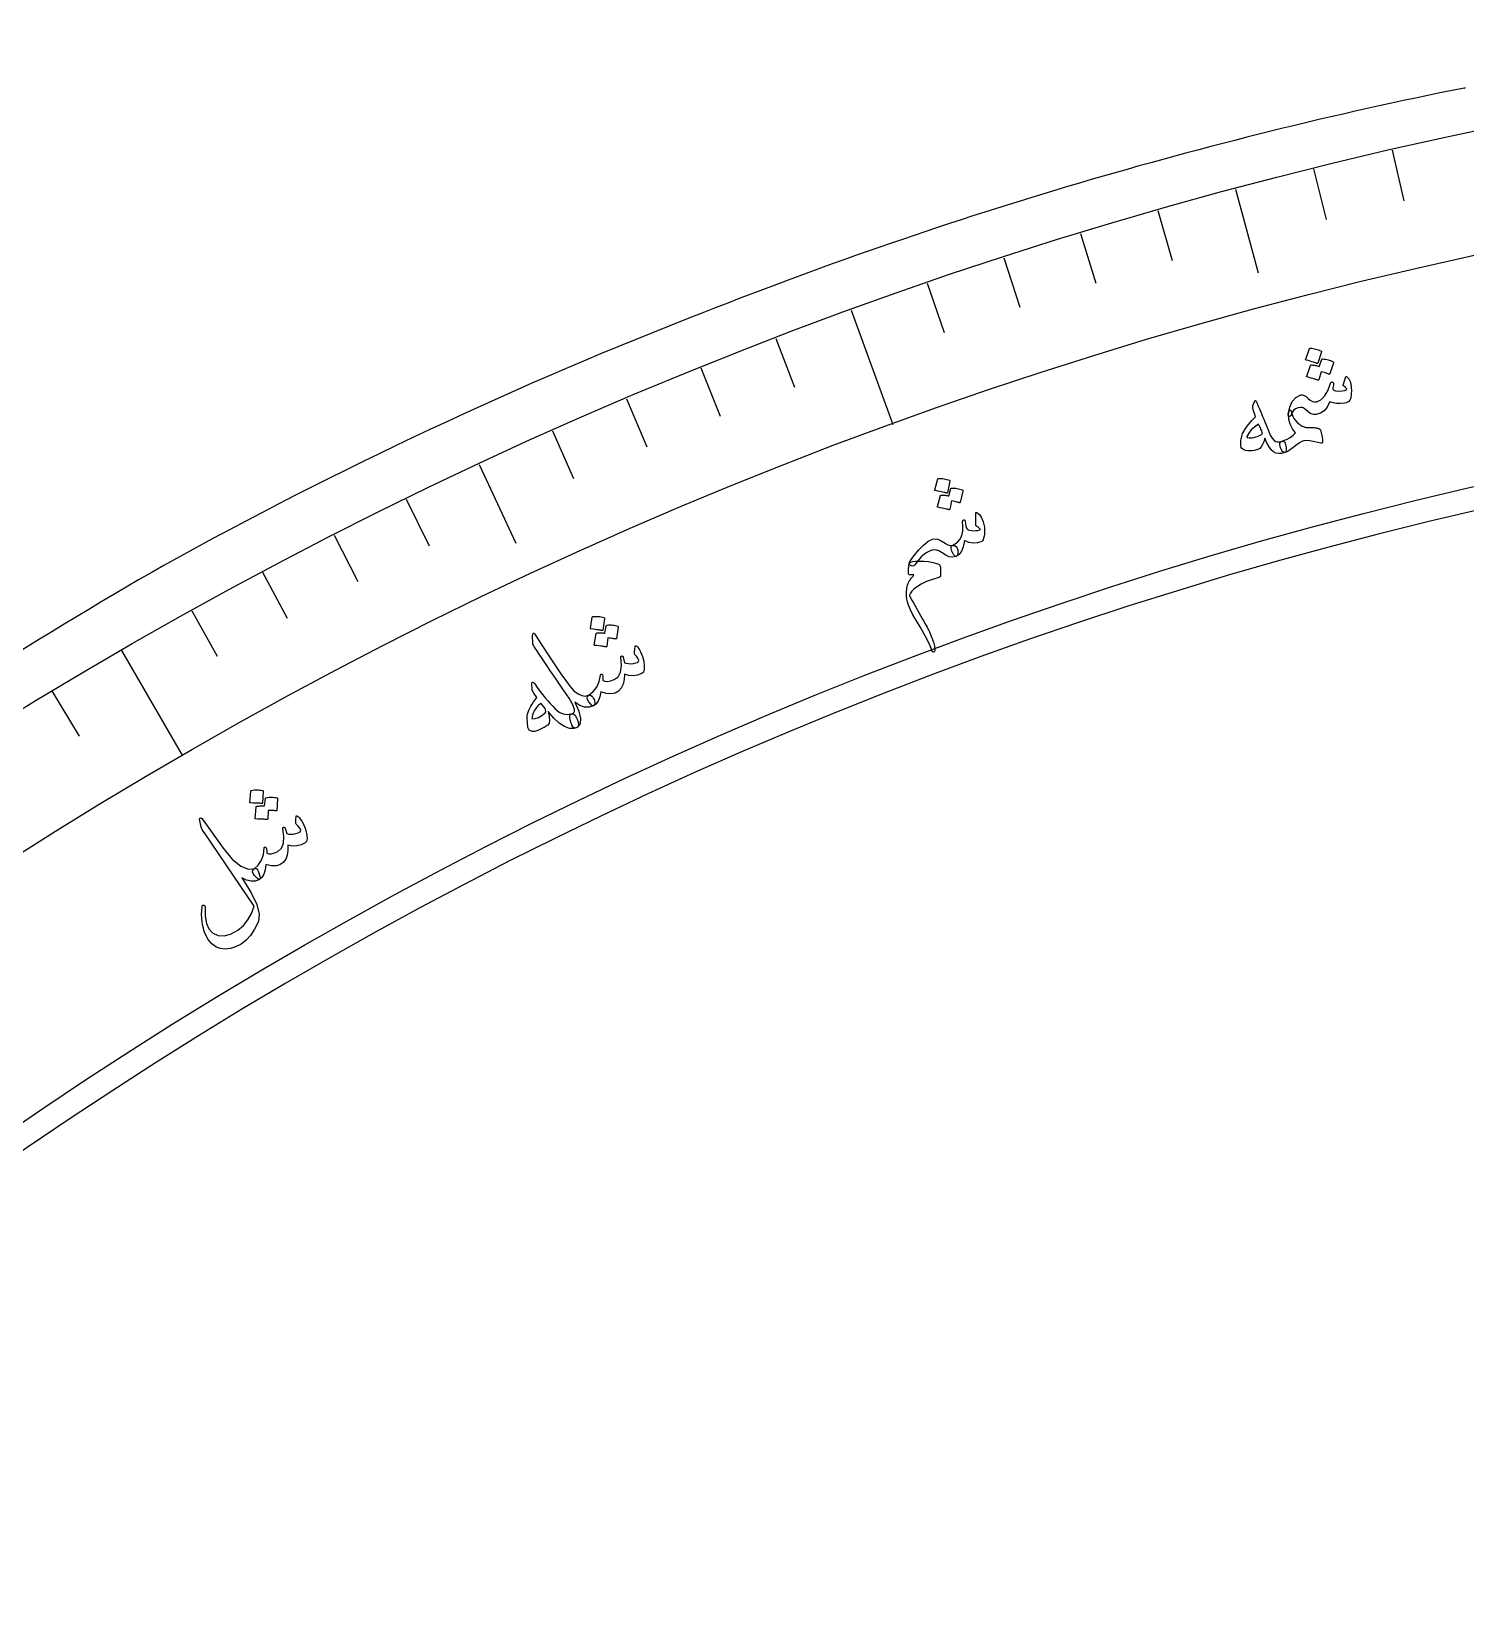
# Model space of a CAD drawing. Header units: millimetres. Extents: x -280 to 280, y -280 to 325.
# Drawn here: x -144.7 to -58.2, y 183.2 to 278.6 of the extents above; entities that cross this region are included whole.
import ezdxf

# ---------------------------------------------------------------- set-up
doc = ezdxf.new("R2010")
doc.units = ezdxf.units.MM
for name, color, linetype in [('CUT_INNER', 6, 'Continuous'), ('CUT_OUTER', 1, 'Continuous'), ('ENGRAVE', 7, 'Continuous'), ('ENGRAVE_FINE', 8, 'Continuous'), ('TEXT', 5, 'Continuous')]:
    doc.layers.add(name, color=color, linetype=linetype)

msp = doc.modelspace()

# ---------------------------------------------------------------- linework, layer by layer
at = {"layer": 'CUT_INNER'}
msp.add_arc((0, 0), 256.2, 91.40625, 88.59375, dxfattribs=at)
at = {"layer": 'CUT_OUTER'}
for centre, radius, start, end in [((-5.6685, 12.2838), 268.1063, 101.323571, 111.544596), ((-58.3475, 275.3166), 0.15, 284.039301, 315), ((-8.4564, 14.9691), 264.5898, 111.196622, 119.00489), ((14.6634, -17.3769), 304.1231, 119.859489, 130.368153)]:
    msp.add_arc(centre, radius, start, end, dxfattribs=at)
at = {"layer": 'ENGRAVE'}
for points in [[(-72.0997, 269.0799), (-70.7446, 264.0223)], [(-95.2772, 261.7721), (-92.7701, 254.8837)], [(-117.7296, 252.472), (-115.5168, 247.7265)], [(-139.286, 241.2504), (-135.6208, 234.9021)]]:
    msp.add_lwpolyline(points, dxfattribs=at)
for radius in [278.572, 271.2416, 257.628]:
    msp.add_circle((0, 0), radius, dxfattribs=at)
at = {"layer": 'ENGRAVE_FINE'}
for points in [[(-62.6651, 271.4322), (-61.9584, 268.3711)], [(-67.3927, 270.2972), (-66.6326, 267.2489)], [(-76.7848, 267.7806), (-75.9189, 264.7607)], [(-81.4466, 266.3997), (-80.5281, 263.3954)], [(-86.0835, 264.9377), (-85.1127, 261.9499)], [(-90.6942, 263.395), (-89.6714, 260.4246)], [(-99.8313, 260.0694), (-98.7054, 257.1364)], [(-104.3549, 258.2875), (-103.178, 255.3746)], [(-108.8468, 256.4269), (-107.6192, 253.535)], [(-113.3054, 254.4882), (-112.0276, 251.6182)], [(-122.1179, 250.3789), (-120.7407, 247.5552)], [(-126.469, 248.2095), (-125.0428, 245.4103)], [(-130.7816, 245.9645), (-129.3067, 243.1906)], [(-135.0544, 243.6446), (-133.5313, 240.8969)], [(-143.4752, 238.7828), (-141.8571, 236.0899)]]:
    msp.add_lwpolyline(points, dxfattribs=at)
at = {"layer": 'TEXT'}
for points in [[(-67.6381, 259.4527), (-67.6309, 259.4647), (-67.6189, 259.4739), (-67.6021, 259.4803), (-67.5804, 259.4839), (-67.4974, 259.4757), (-67.416, 259.464), (-67.3363, 259.4488), (-67.2583, 259.4301), (-67.1813, 259.4076), (-67.1048, 259.3808), (-67.0289, 259.3499), (-66.9534, 259.3148), (-66.9332, 259.3003), (-66.921, 259.2848), (-66.9167, 259.2682), (-66.9204, 259.2506), (-67.14, 258.5789), (-67.1507, 258.565), (-67.1677, 258.5596), (-67.191, 258.5626), (-67.2206, 258.5742), (-67.2461, 258.5837), (-67.2861, 258.5976), (-67.3405, 258.6158), (-67.4094, 258.6383), (-67.4937, 258.6649), (-67.5944, 258.6953), (-67.7114, 258.7294), (-67.8449, 258.7673), (-67.8633, 258.7746), (-67.8739, 258.784), (-67.8769, 258.7953), (-67.8722, 258.8087)], [(-66.9029, 258.8021), (-66.8958, 258.8141), (-66.8838, 258.8233), (-66.867, 258.8296), (-66.8454, 258.8332), (-66.7626, 258.8247), (-66.6814, 258.8128), (-66.602, 258.7974), (-66.5242, 258.7785), (-66.4475, 258.7557), (-66.3713, 258.7288), (-66.2955, 258.6977), (-66.2203, 258.6624), (-66.2043, 258.6498), (-66.1948, 258.6346), (-66.1917, 258.6167), (-66.1952, 258.5961), (-66.415, 257.9252), (-66.4231, 257.915), (-66.4379, 257.9112), (-66.4595, 257.9137), (-66.4878, 257.9226), (-66.5065, 257.9289), (-66.5358, 257.9385), (-66.5756, 257.9515), (-66.626, 257.9678), (-66.6868, 257.987), (-66.758, 258.0085), (-66.8395, 258.0324), (-66.9313, 258.0587), (-67.0887, 257.5646), (-67.0994, 257.5507), (-67.1164, 257.5453), (-67.1396, 257.5484), (-67.1691, 257.5599), (-67.1946, 257.5694), (-67.2344, 257.5833), (-67.2887, 257.6015), (-67.3573, 257.624), (-67.4414, 257.6506), (-67.5418, 257.681), (-67.6585, 257.7151), (-67.7916, 257.753), (-67.8065, 257.7613), (-67.8148, 257.7712), (-67.8163, 257.783), (-67.8112, 257.7965), (-67.5789, 258.4403), (-67.5718, 258.4523), (-67.5599, 258.4614), (-67.5431, 258.4679), (-67.5215, 258.4715), (-67.463, 258.4658), (-67.4045, 258.4585), (-67.3462, 258.4497), (-67.2879, 258.4393), (-67.2302, 258.4268), (-67.1732, 258.4115), (-67.1171, 258.3935), (-67.0619, 258.3727)], [(-68.7371, 255.4838), (-68.7668, 255.4302), (-68.7916, 255.3921), (-68.8115, 255.3695), (-68.8263, 255.3624), (-68.873, 255.3752), (-68.9041, 255.4023), (-68.9199, 255.4437), (-68.9202, 255.4994), (-68.837, 255.9252), (-68.6831, 256.2605), (-68.4586, 256.5049), (-68.1637, 256.6584), (-68.065, 256.6669), (-67.9575, 256.6341), (-67.8412, 256.5601), (-67.7161, 256.4448), (-67.5971, 256.337), (-67.4703, 256.2687), (-67.3357, 256.2398), (-67.1932, 256.2504), (-66.9547, 256.3599), (-66.7392, 256.5814), (-66.5463, 256.9152), (-66.3756, 257.3612), (-66.3519, 257.4092), (-66.3239, 257.4372), (-66.2918, 257.4449), (-66.2556, 257.4325), (-66.2199, 257.4008), (-66.1992, 257.3561), (-66.1936, 257.2984), (-66.2029, 257.2278), (-66.2172, 257.1589), (-66.2265, 257.1065), (-66.231, 257.0704), (-66.2305, 257.0508), (-66.2085, 256.9969), (-66.1736, 256.9563), (-66.126, 256.9292), (-66.0656, 256.9154), (-65.8535, 256.8966), (-65.6719, 256.9011), (-65.5207, 256.9291), (-65.3999, 256.9806), (-65.3885, 257.0098), (-65.4173, 257.057), (-65.4862, 257.1223), (-65.5953, 257.2056), (-65.6073, 257.2147), (-65.6145, 257.2249), (-65.6169, 257.2364), (-65.6145, 257.2492), (-65.4534, 257.7669), (-65.444, 257.7779), (-65.4329, 257.7822), (-65.4201, 257.7799), (-65.4056, 257.771), (-65.272, 257.6312), (-65.1795, 257.4325), (-65.128, 257.1749), (-65.1173, 256.8585), (-65.1202, 256.7722), (-65.1257, 256.6917), (-65.1336, 256.6173), (-65.1441, 256.5487), (-65.1572, 256.4866), (-65.173, 256.4313), (-65.1916, 256.3829), (-65.2129, 256.3414), (-65.264, 256.2738), (-65.3342, 256.2216), (-65.4235, 256.1846), (-65.5318, 256.163), (-65.7834, 256.147), (-66.0095, 256.1536), (-66.21, 256.1827), (-66.3851, 256.2344), (-66.3958, 256.2403), (-66.4066, 256.239), (-66.4176, 256.2306), (-66.4288, 256.215), (-66.5719, 255.9266), (-66.7549, 255.7074), (-66.9781, 255.5575), (-67.2415, 255.4766), (-67.3989, 255.4777), (-67.5598, 255.5303), (-67.7243, 255.6346), (-67.8925, 255.7905), (-67.9548, 255.8434), (-68.02, 255.8803), (-68.0881, 255.9011), (-68.159, 255.9061), (-68.3311, 255.8769), (-68.4801, 255.8142), (-68.6059, 255.7182), (-68.7084, 255.5888), (-68.7248, 255.5571), (-68.735, 255.529), (-68.7391, 255.5045), (-68.7371, 255.4838)], [(-70.9685, 256.2465), (-70.9369, 256.306), (-70.9033, 256.3214), (-70.8677, 256.2927), (-70.8301, 256.2198), (-70.812, 256.1745), (-70.7861, 256.1121), (-70.7523, 256.0326), (-70.7108, 255.9359), (-70.6617, 255.821), (-70.6052, 255.6868), (-70.5414, 255.5333), (-70.4703, 255.3605), (-70.4002, 255.1907), (-70.3377, 255.0386), (-70.2826, 254.9043), (-70.2349, 254.7877), (-70.1948, 254.6894), (-70.1625, 254.6097), (-70.1378, 254.5487), (-70.1208, 254.5064), (-70.0064, 254.242), (-69.8919, 254.0435), (-69.7775, 253.9111), (-69.663, 253.8445), (-69.5902, 253.8264), (-69.5076, 253.8242), (-69.4152, 253.8378), (-69.3129, 253.8673), (-69.2495, 253.8739), (-69.1948, 253.8569), (-69.1488, 253.8162), (-69.1115, 253.7518), (-69.0822, 253.67), (-69.062, 253.5847), (-69.0509, 253.4959), (-69.049, 253.4036), (-69.0566, 253.3223), (-69.0722, 253.2592), (-69.0958, 253.2143), (-69.1273, 253.1874), (-69.3246, 253.1355), (-69.5039, 253.1249), (-69.6653, 253.1556), (-69.8089, 253.2278), (-69.9477, 253.3534), (-70.083, 253.5319), (-70.2148, 253.763), (-70.3431, 254.047), (-70.3995, 253.8368), (-70.4683, 253.6648), (-70.5496, 253.531), (-70.6435, 253.4352), (-70.7278, 253.3868), (-70.832, 253.3481), (-70.956, 253.3189), (-71.1, 253.2994), (-71.2554, 253.2913), (-71.3889, 253.2954), (-71.5005, 253.3118), (-71.5902, 253.3403), (-71.6687, 253.3847), (-71.7274, 253.4378), (-71.7662, 253.4996), (-71.7851, 253.57), (-71.7925, 253.6625), (-71.7903, 253.7679), (-71.7786, 253.8862), (-71.7571, 254.0174), (-71.7297, 254.1508), (-71.7031, 254.2585), (-71.6773, 254.3405), (-71.6524, 254.3968), (-71.4953, 254.6423), (-71.3158, 254.8817), (-71.1138, 255.115), (-70.8893, 255.342), (-70.9395, 255.484), (-70.9813, 255.607), (-71.0148, 255.711), (-71.0399, 255.796), (-71.0555, 255.8688), (-71.0605, 255.9365), (-71.0549, 255.9991), (-71.0386, 256.0564)], [(-68.6931, 255.4713), (-68.6545, 255.3636), (-68.586, 255.2467), (-68.4877, 255.1206), (-68.3596, 254.9852), (-68.3053, 254.9369), (-68.2507, 254.8927), (-68.1957, 254.8527), (-68.1402, 254.8169), (-68.0844, 254.7852), (-68.0282, 254.7577), (-67.9716, 254.7343), (-67.9146, 254.715), (-67.8893, 254.7094), (-67.8573, 254.705), (-67.8185, 254.7019), (-67.773, 254.7001), (-67.7207, 254.6991), (-67.6613, 254.6984), (-67.595, 254.698), (-67.5217, 254.698), (-67.4628, 254.6971), (-67.4076, 254.6948), (-67.356, 254.6909), (-67.3081, 254.6856), (-67.263, 254.6791), (-67.2195, 254.6716), (-67.1779, 254.6631), (-67.138, 254.6536), (-67.0725, 254.6329), (-67.0202, 254.5976), (-66.9813, 254.5476), (-66.9557, 254.4829), (-66.9138, 254.2946), (-66.8838, 254.1253), (-66.866, 253.9752), (-66.8602, 253.8441), (-66.8632, 253.7907), (-66.8816, 253.7575), (-66.9154, 253.7445), (-66.9647, 253.7517), (-67.3294, 253.836), (-67.6214, 253.8875), (-67.8403, 253.9066), (-67.9861, 253.8935), (-68.1036, 253.8498), (-68.2376, 253.7773), (-68.3879, 253.676), (-68.5546, 253.5459), (-68.6383, 253.4773), (-68.7181, 253.4154), (-68.7942, 253.36), (-68.8664, 253.3112), (-68.9355, 253.2694), (-69.002, 253.2348), (-69.0659, 253.2074), (-69.1273, 253.1874), (-69.1729, 253.1861), (-69.2194, 253.2069), (-69.267, 253.2497), (-69.3155, 253.3145), (-69.3603, 253.3951), (-69.3945, 253.4776), (-69.4181, 253.562), (-69.4311, 253.6483), (-69.4295, 253.7274), (-69.4093, 253.7902), (-69.3704, 253.8369), (-69.3129, 253.8673), (-69.0374, 253.9809), (-68.8063, 254.1024), (-68.6198, 254.232), (-68.4778, 254.3696), (-68.6776, 254.6189), (-68.8168, 254.8905), (-68.8952, 255.1847), (-68.9126, 255.5014), (-68.8674, 255.6996), (-68.8156, 255.7607), (-68.7575, 255.6846), (-68.6931, 255.4713)], [(-70.7086, 254.8964), (-70.9566, 254.7264), (-71.1567, 254.5461), (-71.309, 254.3555), (-71.4134, 254.1549), (-71.4172, 254.1305), (-71.4112, 254.1108), (-71.3953, 254.0959), (-71.3696, 254.0859), (-71.2815, 254.0743), (-71.189, 254.0725), (-71.0921, 254.0806), (-70.9909, 254.0984), (-70.8854, 254.1261), (-70.7755, 254.1636), (-70.6611, 254.2109), (-70.5424, 254.268), (-70.5248, 254.2795), (-70.5075, 254.296), (-70.4906, 254.3174), (-70.4741, 254.3439), (-70.4957, 254.4044), (-70.5195, 254.4674), (-70.5455, 254.5328), (-70.5737, 254.6007), (-70.6041, 254.6709), (-70.6367, 254.7437), (-70.6716, 254.8188), (-70.7086, 254.8964)], [(-90.0571, 251.5914), (-90.0511, 251.6039), (-90.04, 251.6141), (-90.0239, 251.622), (-90.0027, 251.6275), (-89.9195, 251.6266), (-89.8376, 251.622), (-89.7571, 251.6139), (-89.6779, 251.6021), (-89.5995, 251.5864), (-89.5212, 251.5665), (-89.443, 251.5423), (-89.3649, 251.514), (-89.3436, 251.5013), (-89.33, 251.4869), (-89.3243, 251.4708), (-89.3263, 251.4529), (-89.4844, 250.7649), (-89.4938, 250.7501), (-89.5102, 250.7432), (-89.5336, 250.7442), (-89.564, 250.7531), (-89.5902, 250.7603), (-89.6312, 250.7707), (-89.6868, 250.784), (-89.7572, 250.8004), (-89.8433, 250.8195), (-89.946, 250.8409), (-90.0653, 250.8647), (-90.2013, 250.8907), (-90.2201, 250.8964), (-90.2315, 250.9048), (-90.2355, 250.9159), (-90.2321, 250.9296)], [(-89.2689, 251.0079), (-89.2629, 251.0204), (-89.2518, 251.0306), (-89.2357, 251.0384), (-89.2146, 251.0438), (-89.1316, 251.0427), (-89.05, 251.0379), (-88.9697, 251.0295), (-88.8908, 251.0175), (-88.8126, 251.0015), (-88.7345, 250.9814), (-88.6565, 250.957), (-88.5786, 250.9285), (-88.5616, 250.9173), (-88.5508, 250.903), (-88.5462, 250.8854), (-88.5477, 250.8646), (-88.706, 250.1773), (-88.7132, 250.1665), (-88.7276, 250.1614), (-88.7492, 250.162), (-88.7781, 250.1684), (-88.7972, 250.173), (-88.8272, 250.1801), (-88.8679, 250.1895), (-88.9194, 250.2013), (-88.9815, 250.2151), (-89.0541, 250.2303), (-89.1371, 250.247), (-89.2307, 250.2651), (-89.3428, 249.7593), (-89.3522, 249.7446), (-89.3685, 249.7377), (-89.3919, 249.7387), (-89.4222, 249.7476), (-89.4483, 249.7549), (-89.4892, 249.7652), (-89.5447, 249.7786), (-89.6149, 249.795), (-89.7007, 249.8141), (-89.8031, 249.8356), (-89.922, 249.8594), (-90.0576, 249.8854), (-90.0732, 249.8923), (-90.0823, 249.9015), (-90.0848, 249.9131), (-90.0809, 249.927), (-89.9079, 250.5884), (-89.9019, 250.6009), (-89.8909, 250.6111), (-89.8748, 250.619), (-89.8537, 250.6245), (-89.795, 250.6239), (-89.7363, 250.6218), (-89.6776, 250.6181), (-89.6188, 250.6129), (-89.5603, 250.6055), (-89.5024, 250.5952), (-89.4451, 250.5822), (-89.3884, 250.5663)], [(-87.7704, 249.5112), (-87.7683, 249.5451), (-87.7582, 249.5653), (-87.7401, 249.5716), (-87.7141, 249.5642), (-87.5504, 249.4443), (-87.4192, 249.2569), (-87.3205, 249.0021), (-87.2541, 248.6799), (-87.2413, 248.5356), (-87.2396, 248.3966), (-87.2491, 248.2631), (-87.2697, 248.1349), (-87.2999, 248.018), (-87.3333, 247.9279), (-87.3699, 247.8646), (-87.4098, 247.8282), (-87.6593, 247.7474), (-87.9162, 247.728), (-88.1806, 247.7701), (-88.4527, 247.8737), (-88.5246, 247.5097), (-88.6323, 247.2294), (-88.7759, 247.0327), (-88.9556, 246.9197), (-88.9871, 246.9193), (-89.0227, 246.9392), (-89.0626, 246.9795), (-89.1067, 247.04), (-89.2137, 247.2434), (-89.2641, 247.4016), (-89.2577, 247.5147), (-89.1945, 247.5828), (-89.0124, 247.6863), (-88.8613, 247.8045), (-88.7414, 247.9374), (-88.6526, 248.085), (-88.5921, 248.26), (-88.557, 248.4746), (-88.5473, 248.729), (-88.5631, 249.0231), (-88.5605, 249.0599), (-88.5488, 249.0885), (-88.528, 249.1089), (-88.498, 249.1211), (-88.4639, 249.1233), (-88.4383, 249.1111), (-88.421, 249.0845), (-88.4122, 249.0435), (-88.3905, 248.8845), (-88.367, 248.7583), (-88.3417, 248.665), (-88.3145, 248.6045), (-88.2761, 248.5667), (-88.2147, 248.534), (-88.1302, 248.5064), (-88.0226, 248.4837), (-87.8982, 248.4722), (-87.7707, 248.4752), (-87.6401, 248.4928), (-87.5063, 248.5249), (-87.5058, 248.5251), (-87.5045, 248.5255), (-87.5021, 248.5263), (-87.4989, 248.5275), (-87.4963, 248.5362), (-87.5005, 248.5497), (-87.5117, 248.5681), (-87.5297, 248.5914), (-87.5587, 248.6206), (-87.6026, 248.657), (-87.6615, 248.7006), (-87.7354, 248.7514), (-87.7486, 248.7607), (-87.7581, 248.7745), (-87.764, 248.7927), (-87.7662, 248.8152)], [(-90.3824, 247.9686), (-90.238, 247.9883), (-90.0624, 247.9537), (-89.8558, 247.8647), (-89.6183, 247.7212), (-89.4951, 247.6476), (-89.3871, 247.5986), (-89.2942, 247.5744), (-89.2166, 247.5748), (-89.0298, 247.5703), (-88.9074, 247.4822), (-88.8494, 247.3106), (-88.8556, 247.0556), (-88.8677, 247.0075), (-88.8922, 246.9675), (-88.9288, 246.9356), (-88.9776, 246.9118), (-89.1664, 246.877), (-89.3664, 246.9046), (-89.5777, 246.9946), (-89.8005, 247.147), (-89.9953, 247.2673), (-90.2006, 247.3159), (-90.4162, 247.2929), (-90.6421, 247.1983), (-90.7539, 247.1322), (-90.8606, 247.0596), (-90.9623, 246.9805), (-91.0589, 246.8948), (-91.1496, 246.8029), (-91.2334, 246.7051), (-91.3102, 246.6016), (-91.3802, 246.4921), (-91.4469, 246.4058), (-91.5161, 246.354), (-91.5877, 246.3368), (-91.6617, 246.3541), (-91.7304, 246.3918), (-91.7756, 246.4308), (-91.7974, 246.4713), (-91.7958, 246.5131), (-91.7721, 246.571), (-91.7248, 246.6524), (-91.6538, 246.7571), (-91.5592, 246.8851), (-91.2299, 247.2918), (-90.9236, 247.608), (-90.641, 247.8335), (-90.3824, 247.9686)], [(-91.8235, 245.9178), (-91.8231, 246.1562), (-91.8143, 246.3391), (-91.7973, 246.4666), (-91.7721, 246.5387), (-91.708, 246.5834), (-91.5864, 246.6161), (-91.4072, 246.6366), (-91.1705, 246.6449), (-90.8935, 246.6365), (-90.6181, 246.6064), (-90.3444, 246.5547), (-90.0723, 246.4812), (-89.9992, 246.4485), (-89.9465, 246.3979), (-89.9143, 246.3294), (-89.9025, 246.2431), (-89.8979, 246.1541), (-89.8949, 246.075), (-89.8933, 246.0057), (-89.8934, 245.9463), (-89.8941, 245.8975), (-89.895, 245.8602), (-89.8959, 245.8344), (-89.8968, 245.82), (-89.9063, 245.7513), (-89.925, 245.6992), (-89.9527, 245.6635), (-89.9896, 245.6442), (-90.3812, 245.5395), (-90.7383, 245.4083), (-91.0607, 245.2508), (-91.3484, 245.0669), (-91.4981, 244.9505), (-91.6189, 244.8322), (-91.7111, 244.7119), (-91.7745, 244.5899), (-91.7703, 244.5719), (-91.7588, 244.5425), (-91.7399, 244.5017), (-91.7136, 244.4496), (-91.68, 244.3862), (-91.639, 244.3114), (-91.5907, 244.2252), (-91.535, 244.1277), (-90.9859, 243.146), (-90.9073, 243.0094), (-90.8346, 242.8817), (-90.7678, 242.7627), (-90.7069, 242.6525), (-90.6524, 242.5514), (-90.605, 242.4596), (-90.5648, 242.3772), (-90.5316, 242.3042), (-90.4116, 242.0173), (-90.3222, 241.7492), (-90.2633, 241.5), (-90.2348, 241.2698), (-90.2403, 241.2244), (-90.2538, 241.1895), (-90.2753, 241.1653), (-90.3049, 241.1516), (-90.3499, 241.152), (-90.3892, 241.1806), (-90.4228, 241.2376), (-90.4506, 241.3228), (-90.5697, 241.6351), (-90.7943, 242.0867), (-91.1247, 242.6774), (-91.5614, 243.4068), (-91.7158, 243.698), (-91.8308, 243.9748), (-91.9063, 244.2371), (-91.9421, 244.4851), (-91.9474, 244.601), (-91.9486, 244.7117), (-91.9457, 244.8171), (-91.9388, 244.9172), (-91.9275, 245.0116), (-91.9119, 245.0998), (-91.8918, 245.1818), (-91.8673, 245.2576), (-91.8349, 245.3309), (-91.7982, 245.4026), (-91.7572, 245.4728), (-91.712, 245.5414), (-91.6632, 245.6088), (-91.6114, 245.6751), (-91.5566, 245.7404), (-91.4989, 245.8048), (-91.5048, 245.8068), (-91.5125, 245.8081), (-91.5221, 245.8087), (-91.5335, 245.8086), (-91.5467, 245.8079), (-91.5618, 245.8064), (-91.5786, 245.8043), (-91.5973, 245.8015), (-91.6148, 245.8031), (-91.6325, 245.8041), (-91.6506, 245.8044), (-91.6689, 245.8041), (-91.6877, 245.8036), (-91.7071, 245.8035), (-91.7271, 245.8036), (-91.7478, 245.8039), (-91.7812, 245.8129), (-91.805, 245.8348), (-91.8191, 245.8698), (-91.8235, 245.9178)], [(-110.8978, 243.255), (-110.8928, 243.268), (-110.8826, 243.2791), (-110.8672, 243.2883), (-110.8465, 243.2956), (-110.7635, 243.3016), (-110.6815, 243.304), (-110.6005, 243.3026), (-110.5206, 243.2975), (-110.4412, 243.2885), (-110.3614, 243.2752), (-110.2814, 243.2578), (-110.2012, 243.2361), (-110.1789, 243.2252), (-110.1642, 243.212), (-110.1571, 243.1964), (-110.1577, 243.1784), (-110.2576, 242.4795), (-110.2657, 242.464), (-110.2815, 242.4557), (-110.3049, 242.4547), (-110.336, 242.461), (-110.3627, 242.4661), (-110.4044, 242.4729), (-110.461, 242.4816), (-110.5325, 242.492), (-110.6199, 242.5038), (-110.7241, 242.5165), (-110.845, 242.5301), (-110.9827, 242.5447), (-111.002, 242.5488), (-111.0141, 242.5561), (-111.019, 242.5668), (-111.0167, 242.5808)], [(-110.0632, 242.7398), (-110.0582, 242.7528), (-110.048, 242.7639), (-110.0326, 242.773), (-110.012, 242.7802), (-109.9292, 242.786), (-109.8474, 242.7881), (-109.7667, 242.7865), (-109.687, 242.7811), (-109.6077, 242.7718), (-109.5282, 242.7583), (-109.4484, 242.7406), (-109.3684, 242.7187), (-109.3505, 242.709), (-109.3385, 242.6956), (-109.3324, 242.6785), (-109.3322, 242.6577), (-109.4325, 241.9594), (-109.4387, 241.948), (-109.4526, 241.9417), (-109.4742, 241.9406), (-109.5035, 241.9445), (-109.523, 241.9475), (-109.5534, 241.952), (-109.5948, 241.9579), (-109.6471, 241.9654), (-109.7102, 241.9739), (-109.7838, 241.983), (-109.868, 241.9926), (-109.9628, 242.0028), (-110.0322, 241.4894), (-110.0403, 241.4738), (-110.056, 241.4656), (-110.0794, 241.4646), (-110.1104, 241.4709), (-110.137, 241.476), (-110.1786, 241.4829), (-110.235, 241.4915), (-110.3064, 241.502), (-110.3935, 241.5138), (-110.4974, 241.5266), (-110.618, 241.5403), (-110.7553, 241.5549), (-110.7714, 241.5605), (-110.7812, 241.5689), (-110.7848, 241.5802), (-110.7821, 241.5944), (-110.665, 242.268), (-110.66, 242.281), (-110.6499, 242.2921), (-110.6345, 242.3013), (-110.6139, 242.3085), (-110.5554, 242.3129), (-110.4967, 242.3158), (-110.4379, 242.317), (-110.3789, 242.3168), (-110.3199, 242.3143), (-110.2614, 242.3089), (-110.2031, 242.3008), (-110.1452, 242.2897)], [(-112.2328, 237.0653), (-112.2558, 237.2049), (-112.2542, 237.3107), (-112.2279, 237.3827), (-112.177, 237.4209), (-112.0972, 237.4515), (-112.037, 237.4848), (-111.9963, 237.5207), (-111.9752, 237.5594), (-111.9717, 237.6958), (-112.0251, 237.8756), (-112.1357, 238.0989), (-112.3034, 238.3656), (-112.719, 238.9781), (-113.0889, 239.5233), (-113.4129, 240.0015), (-113.6908, 240.4125), (-113.9231, 240.7563), (-114.11, 241.0328), (-114.2515, 241.242), (-114.3475, 241.3839), (-114.4062, 241.4801), (-114.4498, 241.5629), (-114.4783, 241.6323), (-114.4917, 241.6883), (-114.5079, 242.1311), (-114.4868, 242.2445), (-114.4562, 242.3006), (-114.4161, 242.2995), (-114.3666, 242.2412), (-113.8992, 241.5122), (-113.481, 240.8698), (-113.112, 240.3141), (-112.7918, 239.8451), (-112.5211, 239.4621), (-112.3005, 239.1642), (-112.1298, 238.9516), (-112.009, 238.8242), (-111.7612, 238.6376), (-111.5317, 238.5289), (-111.3206, 238.4979), (-111.1275, 238.5447), (-111.0662, 238.5587), (-111.0026, 238.5445), (-110.9366, 238.5023), (-110.8685, 238.432), (-110.8178, 238.3611), (-110.7807, 238.285), (-110.7574, 238.2035), (-110.7477, 238.1168), (-110.7519, 238.0393), (-110.767, 237.9783), (-110.793, 237.9338), (-110.8299, 237.9058), (-111.0956, 237.8283), (-111.3705, 237.8391), (-111.6548, 237.9383), (-111.9487, 238.1258), (-111.7156, 237.5853), (-111.6107, 237.1554), (-111.6338, 236.8362), (-111.7849, 236.6274), (-111.8346, 236.5963), (-111.8815, 236.5774), (-111.9256, 236.5706), (-111.9668, 236.576), (-112.0132, 236.5958), (-112.0554, 236.6316), (-112.0934, 236.6834), (-112.1272, 236.7514), (-112.142, 236.7917), (-112.1566, 236.8317), (-112.171, 236.8712), (-112.1852, 236.9102), (-112.1987, 236.949), (-112.2112, 236.9878), (-112.2225, 237.0265), (-112.2328, 237.0653)], [(-108.3152, 241.5093), (-108.3043, 241.5271), (-108.2843, 241.5317), (-108.2553, 241.5233), (-108.2171, 241.5018), (-108.1672, 241.4587), (-108.1131, 241.3896), (-108.0549, 241.2945), (-107.9926, 241.1733), (-107.9272, 241.0332), (-107.8732, 240.8922), (-107.8306, 240.7504), (-107.7994, 240.6077), (-107.765, 240.3185), (-107.7715, 240.0967), (-107.8188, 239.9424), (-107.907, 239.8555), (-108.1641, 239.7574), (-108.4253, 239.7184), (-108.691, 239.7383), (-108.9611, 239.8172), (-108.9748, 239.4933), (-109.0393, 239.216), (-109.1547, 238.9852), (-109.3211, 238.801), (-109.5296, 238.6817), (-109.7749, 238.6358), (-110.0573, 238.6631), (-110.377, 238.7635), (-110.4514, 238.4459), (-110.5527, 238.1966), (-110.6812, 238.0155), (-110.8369, 237.9025), (-110.8805, 237.906), (-110.9404, 237.9493), (-111.0168, 238.0325), (-111.1097, 238.1555), (-111.1832, 238.2854), (-111.2119, 238.393), (-111.1957, 238.4783), (-111.1346, 238.5414), (-110.8424, 238.7674), (-110.6231, 239.0444), (-110.4765, 239.3725), (-110.4026, 239.7521), (-110.3986, 239.7728), (-110.3917, 239.7894), (-110.3819, 239.802), (-110.3692, 239.8106), (-110.3514, 239.8166), (-110.3339, 239.8182), (-110.3164, 239.8154), (-110.2991, 239.8083), (-110.2749, 239.7731), (-110.2606, 239.7011), (-110.2562, 239.5921), (-110.2617, 239.4462), (-110.1412, 239.3912), (-109.9882, 239.3802), (-109.8028, 239.4131), (-109.5849, 239.4898), (-109.3491, 239.6637), (-109.2024, 239.9463), (-109.1444, 240.3377), (-109.1751, 240.8381), (-109.1769, 240.8636), (-109.1742, 240.8837), (-109.1668, 240.8983), (-109.1548, 240.9075), (-109.1339, 240.9148), (-109.114, 240.9173), (-109.0953, 240.9151), (-109.0775, 240.9081), (-109.0605, 240.8943), (-109.0471, 240.8789), (-109.0372, 240.8619), (-109.0309, 240.8432), (-108.9667, 240.5113), (-108.8498, 240.475), (-108.72, 240.4553), (-108.5773, 240.4521), (-108.4217, 240.4654), (-108.2772, 240.4935), (-108.1747, 240.5315), (-108.1143, 240.5796), (-108.0959, 240.6378), (-108.1123, 240.7066), (-108.1595, 240.7938), (-108.2375, 240.8993), (-108.3464, 241.0232), (-108.357, 241.0672), (-108.3554, 241.1629), (-108.3415, 241.3103), (-108.3152, 241.5093)], [(-113.1383, 237.7364), (-112.8954, 237.537), (-112.6543, 237.418), (-112.4148, 237.3793), (-112.177, 237.4209), (-112.1105, 237.4295), (-112.0446, 237.4097), (-111.9794, 237.3615), (-111.9147, 237.2849), (-111.8866, 237.2413), (-111.8599, 237.196), (-111.8345, 237.149), (-111.8104, 237.1003), (-111.7888, 237.0499), (-111.7707, 236.9978), (-111.7561, 236.9441), (-111.745, 236.8887), (-111.733, 236.7948), (-111.7344, 236.7205), (-111.7494, 236.6658), (-111.7779, 236.6307), (-111.895, 236.5753), (-112.0178, 236.5432), (-112.1463, 236.5343), (-112.2805, 236.5487), (-112.58, 236.6605), (-112.8925, 236.8667), (-113.2183, 237.1674), (-113.5574, 237.5625), (-113.4977, 237.2612), (-113.4822, 237.0255), (-113.5109, 236.8555), (-113.584, 236.751), (-113.6335, 236.7152), (-113.687, 236.6798), (-113.7444, 236.6446), (-113.8057, 236.6097), (-113.8713, 236.5749), (-113.9417, 236.5399), (-114.017, 236.5047), (-114.097, 236.4694), (-114.2463, 236.4092), (-114.3649, 236.3703), (-114.4528, 236.3528), (-114.5099, 236.3567), (-114.6194, 236.3961), (-114.7008, 236.4513), (-114.7542, 236.5222), (-114.7795, 236.609), (-114.8116, 236.9023), (-114.8277, 237.1338), (-114.8278, 237.3034), (-114.812, 237.4111), (-114.7759, 237.5275), (-114.7301, 237.6464), (-114.6745, 237.7677), (-114.6092, 237.8916), (-114.5341, 238.0179), (-114.4493, 238.1467), (-114.3546, 238.2779), (-114.2502, 238.4116), (-114.428, 238.6737), (-114.4477, 238.7061), (-114.4656, 238.7361), (-114.4818, 238.7636), (-114.4962, 238.7887), (-114.5081, 238.8117), (-114.5165, 238.8332), (-114.5214, 238.8531), (-114.5228, 238.8714), (-114.54, 239.2713), (-114.5323, 239.3293), (-114.5017, 239.3418), (-114.4482, 239.3087), (-114.372, 239.2302), (-114.2149, 239.0069), (-114.0581, 238.7943), (-113.9016, 238.5924), (-113.7455, 238.4012), (-113.5905, 238.2203), (-113.4377, 238.0491), (-113.2869, 237.8878), (-113.1383, 237.7364)], [(-114.0036, 238.0782), (-114.0467, 238.0391), (-114.0908, 237.9974), (-114.1357, 237.953), (-114.1816, 237.9061), (-114.2273, 237.8553), (-114.2717, 237.7998), (-114.3149, 237.7394), (-114.3568, 237.6742), (-114.3973, 237.6096), (-114.433, 237.544), (-114.464, 237.4775), (-114.49, 237.41), (-114.5109, 237.3419), (-114.526, 237.2731), (-114.5354, 237.2039), (-114.5392, 237.1342), (-114.3436, 237.1389), (-114.1441, 237.2007), (-113.9408, 237.3197), (-113.7333, 237.4957), (-113.7088, 237.5395), (-113.7028, 237.5949), (-113.7155, 237.6621), (-113.7467, 237.741)], [(-131.4938, 232.7674), (-131.49, 232.7808), (-131.4808, 232.7928), (-131.4662, 232.8032), (-131.4463, 232.8123), (-131.3641, 232.8255), (-131.2826, 232.8349), (-131.2018, 232.8406), (-131.1218, 232.8424), (-131.0418, 232.8402), (-130.9612, 232.8339), (-130.88, 232.8234), (-130.7982, 232.8088), (-130.7751, 232.7999), (-130.7593, 232.788), (-130.7509, 232.773), (-130.7499, 232.7551), (-130.7891, 232.0501), (-130.7958, 232.034), (-130.8108, 232.0244), (-130.8341, 232.0214), (-130.8656, 232.025), (-130.8927, 232.0277), (-130.9348, 232.0309), (-130.9919, 232.0346), (-131.0641, 232.0388), (-131.1522, 232.043), (-131.257, 232.0467), (-131.3787, 232.0498), (-131.5171, 232.0524), (-131.5367, 232.0548), (-131.5494, 232.0611), (-131.5552, 232.0714), (-131.5541, 232.0855)], [(-130.6179, 232.3262), (-130.614, 232.3396), (-130.6048, 232.3515), (-130.5903, 232.3619), (-130.5704, 232.3709), (-130.4884, 232.3838), (-130.4071, 232.393), (-130.3265, 232.3983), (-130.2466, 232.3999), (-130.1669, 232.3975), (-130.0865, 232.3909), (-130.0055, 232.3801), (-129.9238, 232.3652), (-129.9052, 232.3571), (-129.8921, 232.3448), (-129.8845, 232.3283), (-129.8826, 232.3076), (-129.9221, 231.6033), (-129.9273, 231.5914), (-129.9406, 231.5839), (-129.9621, 231.5809), (-129.9916, 231.5822), (-130.0113, 231.5835), (-130.042, 231.5854), (-130.0837, 231.5878), (-130.1365, 231.5907), (-130.2001, 231.5937), (-130.2742, 231.5964), (-130.3589, 231.5987), (-130.4542, 231.6006), (-130.4791, 231.0831), (-130.4858, 231.067), (-130.5007, 231.0574), (-130.5239, 231.0545), (-130.5553, 231.0581), (-130.5823, 231.0608), (-130.6243, 231.0641), (-130.6813, 231.0678), (-130.7533, 231.0721), (-130.8411, 231.0763), (-130.9457, 231.0801), (-131.067, 231.0833), (-131.2051, 231.086), (-131.2216, 231.0901), (-131.2321, 231.0977), (-131.2366, 231.1086), (-131.2351, 231.123), (-131.1767, 231.8043), (-131.1729, 231.8176), (-131.1637, 231.8296), (-131.1492, 231.84), (-131.1293, 231.849), (-131.0714, 231.8584), (-131.0132, 231.8663), (-130.9546, 231.8727), (-130.8958, 231.8775), (-130.8369, 231.8801), (-130.7781, 231.8799), (-130.7194, 231.8768), (-130.6608, 231.8708)], [(-133.1619, 229.3213), (-132.6183, 228.6634), (-132.1067, 228.2403), (-131.6269, 228.0518), (-131.1784, 228.0978), (-131.1361, 228.077), (-131.0894, 228.0135), (-131.0385, 227.9073), (-130.9832, 227.7584), (-130.9446, 227.6384), (-130.9285, 227.546), (-130.935, 227.4812), (-130.9642, 227.4441), (-131.214, 227.3453), (-131.4777, 227.3286), (-131.7554, 227.3941), (-132.0473, 227.5416), (-131.4907, 226.6649), (-131.1381, 225.9325), (-130.9886, 225.3446), (-131.0419, 224.9013), (-131.2684, 224.4433), (-131.5172, 224.0632), (-131.7888, 223.761), (-132.0835, 223.5366), (-132.41, 223.3667), (-132.7274, 223.2665), (-133.0361, 223.2359), (-133.3363, 223.2751), (-133.6143, 223.3838), (-133.8564, 223.5618), (-134.0626, 223.8091), (-134.2326, 224.126), (-134.3019, 224.3082), (-134.359, 224.4976), (-134.404, 224.6942), (-134.4368, 224.8982), (-134.457, 225.1096), (-134.4641, 225.3288), (-134.458, 225.5558), (-134.4388, 225.7906), (-134.4318, 225.8187), (-134.42, 225.8428), (-134.4036, 225.8628), (-134.3825, 225.8788), (-134.3621, 225.8875), (-134.3413, 225.8897), (-134.3199, 225.8853), (-134.2981, 225.8743), (-134.2791, 225.8566), (-134.2661, 225.8319), (-134.2591, 225.8001), (-134.2582, 225.7614), (-134.2502, 225.2256), (-134.1709, 224.7902), (-134.0211, 224.455), (-133.8011, 224.2198), (-133.4738, 224.0611), (-133.1124, 224.0352), (-132.7167, 224.1418), (-132.2862, 224.3808), (-131.9463, 224.6626), (-131.6672, 224.9987), (-131.4484, 225.3895), (-131.29, 225.8352), (-134.2944, 230.2478), (-134.3658, 230.3535), (-134.4213, 230.4457), (-134.461, 230.5246), (-134.4848, 230.59), (-134.5913, 231.0718), (-134.5618, 231.1354), (-134.5159, 231.1474), (-134.4538, 231.1076), (-134.3754, 231.0162)], [(-128.7701, 231.2513), (-128.7608, 231.27), (-128.7413, 231.2763), (-128.7117, 231.2704), (-128.6718, 231.2523), (-128.6183, 231.2137), (-128.5585, 231.1495), (-128.4923, 231.0598), (-128.4198, 230.9444), (-128.3424, 230.8105), (-128.2765, 230.6747), (-128.2218, 230.5371), (-128.1784, 230.3977), (-128.1192, 230.1125), (-128.1065, 229.891), (-128.1403, 229.7332), (-128.2207, 229.639), (-128.4683, 229.5191), (-128.7252, 229.4576), (-128.9915, 229.4545), (-129.2675, 229.5098), (-129.2531, 229.1859), (-129.2934, 228.904), (-129.3885, 228.6642), (-129.5384, 228.4662), (-129.7357, 228.3294), (-129.9762, 228.2625), (-130.2599, 228.2653), (-130.5871, 228.3377), (-130.6338, 228.0149), (-130.7132, 227.7577), (-130.8256, 227.5662), (-130.9709, 227.4402), (-131.0146, 227.4399), (-131.0781, 227.4779), (-131.1614, 227.5542), (-131.2645, 227.6687), (-131.349, 227.7918), (-131.3868, 227.8965), (-131.3781, 227.9829), (-131.3227, 228.051), (-131.0511, 228.3014), (-130.8565, 228.5963), (-130.7388, 228.9359), (-130.698, 229.3204), (-130.6958, 229.3413), (-130.6904, 229.3585), (-130.6817, 229.3719), (-130.6697, 229.3815), (-130.6526, 229.389), (-130.6352, 229.3922), (-130.6176, 229.3909), (-130.5998, 229.3853), (-130.5725, 229.3524), (-130.5521, 229.2818), (-130.5383, 229.1736), (-130.5312, 229.0278), (-130.4064, 228.9835), (-130.253, 228.9857), (-130.0712, 229.0345), (-129.8607, 229.1297), (-129.6408, 229.3233), (-129.519, 229.6175), (-129.495, 230.0125), (-129.5688, 230.5084), (-129.5729, 230.5336), (-129.5719, 230.5538), (-129.5658, 230.569), (-129.5546, 230.5792), (-129.5344, 230.5883), (-129.5149, 230.5926), (-129.496, 230.592), (-129.4777, 230.5865), (-129.4596, 230.5742), (-129.4449, 230.56), (-129.4336, 230.5439), (-129.4257, 230.5259), (-129.333, 230.2007), (-129.2134, 230.1747), (-129.0824, 230.1663), (-128.9399, 230.1754), (-128.7861, 230.2021), (-128.6445, 230.2426), (-128.5457, 230.2893), (-128.4897, 230.3425), (-128.4764, 230.402), (-128.4987, 230.4691), (-128.5532, 230.5519), (-128.6401, 230.6503), (-128.7592, 230.7643), (-128.7736, 230.8073), (-128.7803, 230.9028), (-128.7792, 231.0508), (-128.7701, 231.2513)]]:
    msp.add_lwpolyline(points, close=True, dxfattribs=at)

doc.saveas('drawing.dxf')
